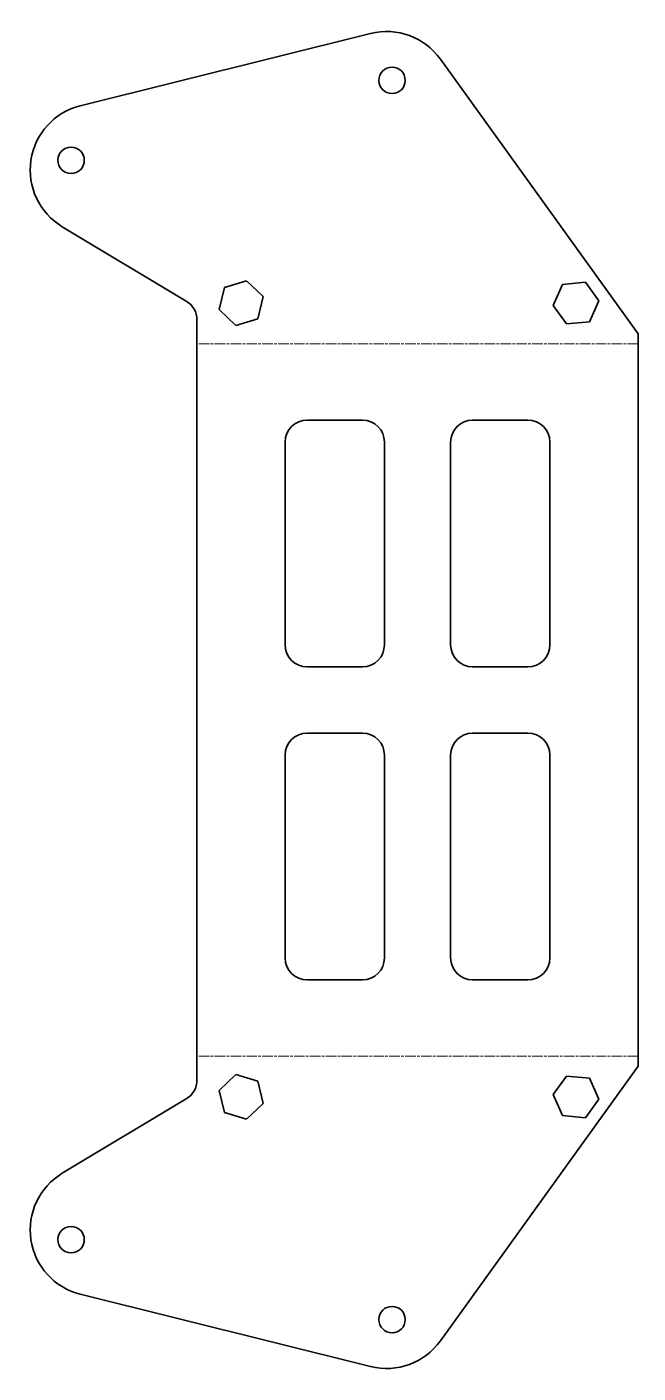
# Model space of a CAD drawing. Header units: inches. Extents: x -1 to 138, y -1 to 304.
import ezdxf

# ---------------------------------------------------------------- set-up
doc = ezdxf.new("R2010")
doc.units = ezdxf.units.IN
doc.header["$MEASUREMENT"] = 0
doc.linetypes.add('Chain', pattern=[13.68, 9.12, -1.14, 2.28, -1.14])
doc.layers.add('SIMUMAK Bend Centerline (ISO)', color=7, linetype='Chain', lineweight=9)
doc.layers.add('SIMUMAK Visible (ISO)', color=7, linetype='Continuous', lineweight=35)

# ---------------------------------------------------------------- blocks, each defined once
blk = doc.blocks.new('DSPY-SMB-01-FIJP-03_Sheet_2_DSPY-SMB-01-FIJP-03 (desplegada)')
at = {"layer": 'SIMUMAK Bend Centerline (ISO)', "ltscale": 0.263158}
for p, q in [((68.91, 80.76), (-31.09, 80.76)), ((68.91, -80.76), (-31.09, -80.76))]:
    blk.add_line(p, q, dxfattribs=at)
at = {"layer": 'SIMUMAK Visible (ISO)'}
for p, q in [((8.28, 151.17), (-57.54, 134.76)), ((68.91, 83.02), (24.09, 145.37)), ((-61.63, 107.35), (-33.52, 90.48)), ((-24.87, 93.59), (-19.89, 95.08)), ((-19.89, 95.08), (-16.11, 91.51)), ((51.81, 94.24), (56.98, 94.76)), ((56.98, 94.76), (60.02, 90.54)), ((-26.07, 88.54), (-24.87, 93.59)), ((49.67, 89.51), (51.81, 94.24)), ((-16.11, 91.51), (-17.31, 86.46)), ((52.71, 85.29), (49.67, 89.51)), ((60.02, 90.54), (57.88, 85.8)), ((-31.09, -86.19), (-31.09, 86.19)), ((-22.29, 84.97), (-26.07, 88.54)), ((-17.31, 86.46), (-22.29, 84.97)), ((57.88, 85.8), (52.71, 85.29)), ((68.91, -83.02), (68.91, 83.02)), ((-6.09, 63.5), (6.41, 63.5)), ((31.41, 63.5), (43.91, 63.5)), ((-11.09, 12.5), (-11.09, 58.5)), ((11.41, 58.5), (11.41, 12.5)), ((26.41, 12.5), (26.41, 58.5)), ((48.91, 58.5), (48.91, 12.5)), ((6.41, 7.5), (-6.09, 7.5)), ((43.91, 7.5), (31.41, 7.5)), ((-6.09, -7.5), (6.41, -7.5)), ((31.41, -7.5), (43.91, -7.5)), ((-11.09, -58.5), (-11.09, -12.5)), ((11.41, -12.5), (11.41, -58.5)), ((26.41, -58.5), (26.41, -12.5)), ((48.91, -12.5), (48.91, -58.5)), ((6.41, -63.5), (-6.09, -63.5)), ((43.91, -63.5), (31.41, -63.5)), ((-26.07, -88.54), (-22.29, -84.97)), ((-22.29, -84.97), (-17.31, -86.46)), ((24.09, -145.37), (68.91, -83.02)), ((49.67, -89.51), (52.71, -85.29)), ((52.71, -85.29), (57.88, -85.8)), ((-24.87, -93.59), (-26.07, -88.54)), ((-17.31, -86.46), (-16.11, -91.51)), ((57.88, -85.8), (60.02, -90.54)), ((-61.63, -107.35), (-33.52, -90.48)), ((-16.11, -91.51), (-19.89, -95.08)), ((51.81, -94.24), (49.67, -89.51)), ((60.02, -90.54), (56.98, -94.76)), ((-19.89, -95.08), (-24.87, -93.59)), ((56.98, -94.76), (51.81, -94.24)), ((8.28, -151.17), (-57.54, -134.76))]:
    blk.add_line(p, q, dxfattribs=at)
for centre in [(13.13, 140.54), (-59.64, 122.4), (-59.64, -122.4), (13.13, -140.54)]:
    blk.add_circle(centre, 3, dxfattribs=at)
at = {"layer": 'SIMUMAK Visible (ISO)', "extrusion": (0, 0, -1)}
for centre, radius, start, end in [((-11.91, 136.62), 15, 76, 144.2917), ((53.91, 120.21), 15, 300.9634, 76), ((6.09, 58.5), 5, 0, 90), ((-6.41, 58.5), 5, 90, 180), ((-31.41, 58.5), 5, 0, 90), ((-43.91, 58.5), 5, 90, 180), ((6.09, 12.5), 5, 270, 360), ((-6.41, 12.5), 5, 180, 270), ((-31.41, 12.5), 5, 270, 360), ((-43.91, 12.5), 5, 180, 270), ((6.09, -12.5), 5, 0, 90), ((-6.41, -12.5), 5, 90, 180), ((-31.41, -12.5), 5, 360, 90), ((-43.91, -12.5), 5, 90, 180), ((6.09, -58.5), 5, 270, 360), ((-6.41, -58.5), 5, 180, 270), ((-31.41, -58.5), 5, 270, 360), ((-43.91, -58.5), 5, 180, 270), ((53.91, -120.21), 15, 284, 59.0366), ((-11.91, -136.62), 15, 215.7083, 284)]:
    blk.add_arc(centre, radius, start, end, dxfattribs=at)
at = {"layer": 'SIMUMAK Visible (ISO)'}
for centre, start, end in [((-36.09, 86.19), 360, 59.0366), ((-36.09, -86.19), 300.9634, 0)]:
    blk.add_arc(centre, 5, start, end, dxfattribs=at)

msp = doc.modelspace()

# ---------------------------------------------------------------- block references
msp.add_blockref('DSPY-SMB-01-FIJP-03_Sheet_2_DSPY-SMB-01-FIJP-03 (desplegada)', (68.75, 151.6))

doc.saveas('drawing.dxf')
